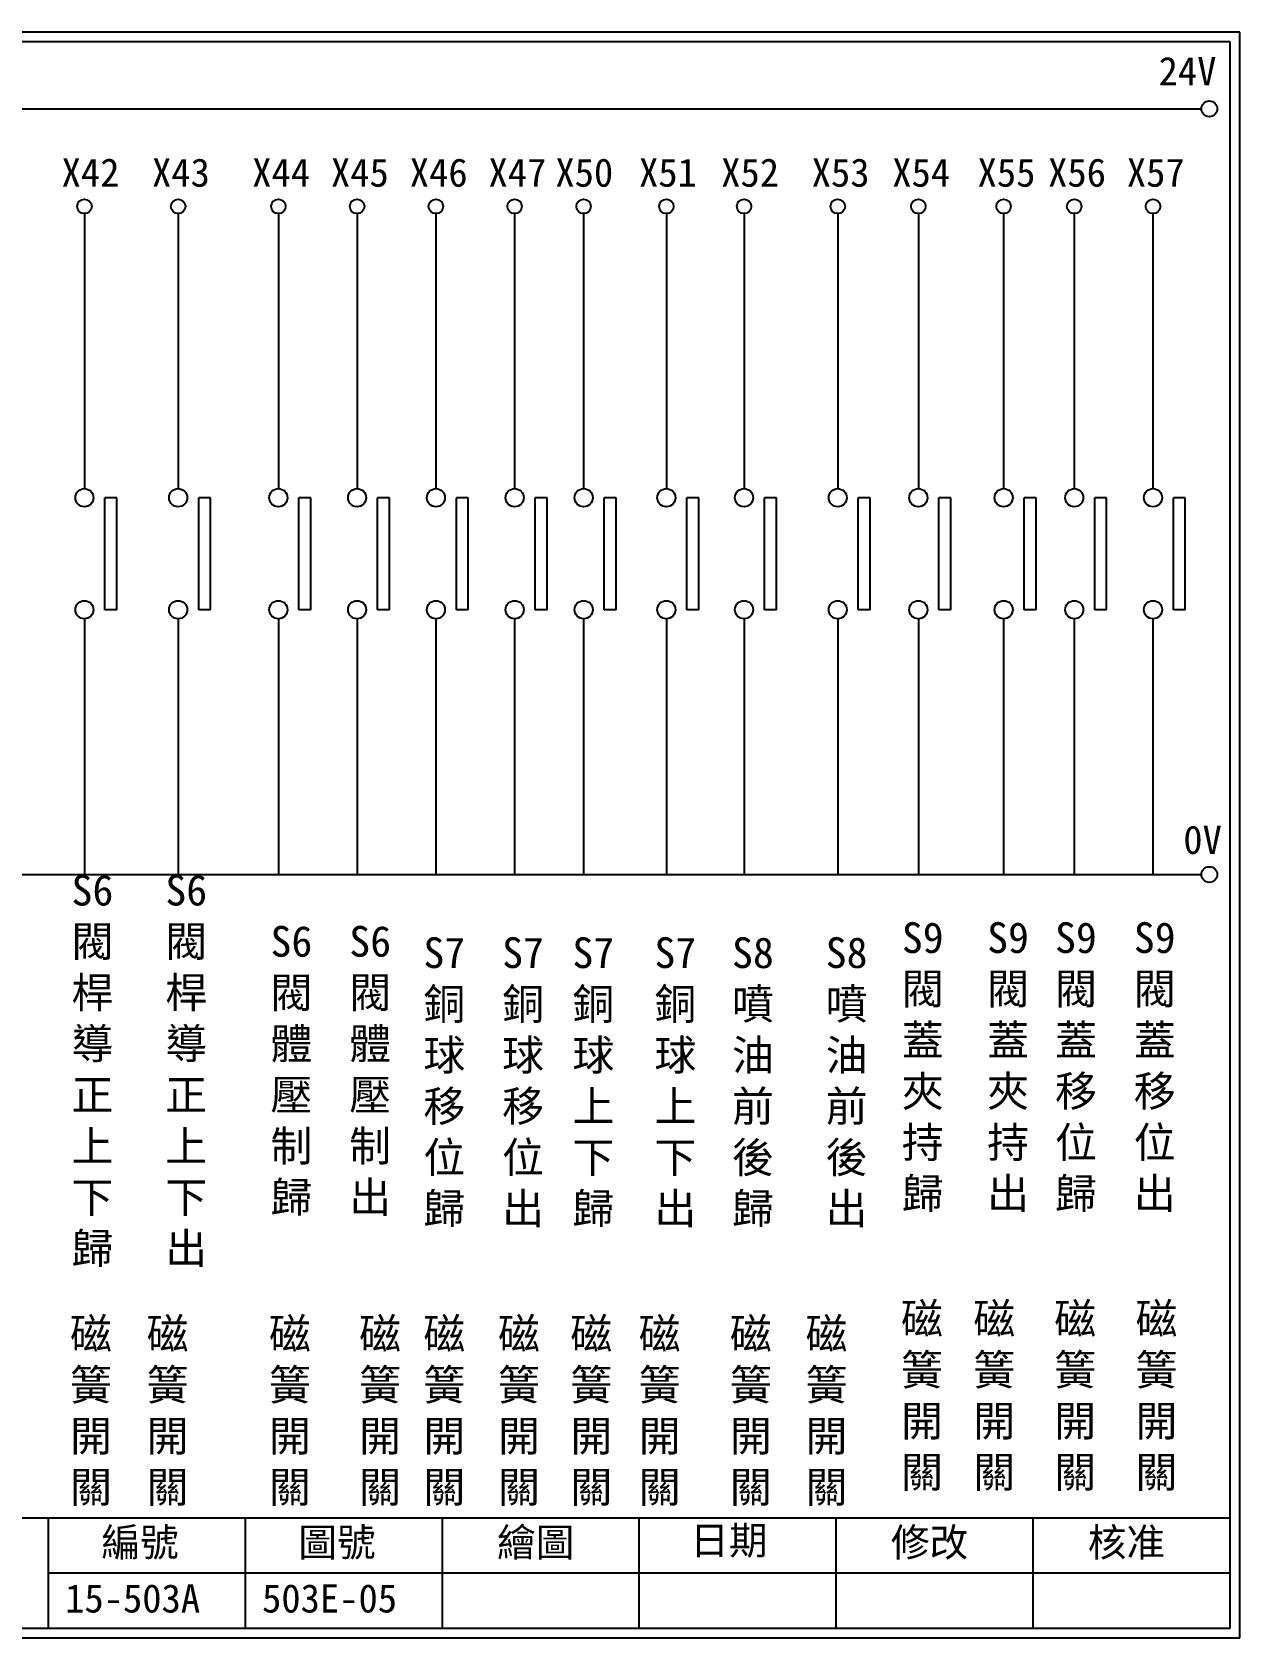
# Model space of a CAD drawing. Extents: x 325 to 612, y 3 to 207.
# Drawn here: x 459 to 612.3, y 3 to 207 of the extents above; entities that cross this region are included whole.
import ezdxf

# ---------------------------------------------------------------- set-up
doc = ezdxf.new("R2010")
doc.units = 0
doc.layers.get('0').update_dxf_attribs({"linetype": 'CONTINUOUS'})
doc.layers.add('圖框層', color=7, linetype='CONTINUOUS')
doc.layers.add('標尺寸層', color=3, linetype='CONTINUOUS')
doc.styles.add('CNS', font='romanc.shx', dxfattribs={"bigfont": 'chineset.shx'})
doc.styles.add('STSL', font='kaiu.ttf')

msp = doc.modelspace()

# ---------------------------------------------------------------- linework, layer by layer
for p, q in [((469.74, 147.83), (468.24, 147.83)), ((481.64, 147.83), (480.14, 147.83)), ((494.36, 147.83), (492.85, 147.83)), ((504.36, 147.83), (502.85, 147.83)), ((514.36, 147.83), (512.85, 147.83)), ((524.36, 147.83), (522.85, 147.83)), ((533.12, 147.83), (531.61, 147.83)), ((543.62, 147.83), (542.12, 147.83)), ((553.48, 147.83), (551.98, 147.83)), ((565.38, 147.83), (563.88, 147.83)), ((575.61, 147.83), (574.11, 147.83)), ((586.44, 147.83), (584.94, 147.83)), ((595.39, 147.83), (593.89, 147.83)), ((605.39, 147.83), (603.89, 147.83)), ((469.74, 133.6), (468.24, 133.6)), ((481.64, 133.6), (480.14, 133.6)), ((494.36, 133.6), (492.85, 133.6)), ((504.36, 133.6), (502.85, 133.6)), ((514.36, 133.6), (512.85, 133.6)), ((524.36, 133.6), (522.85, 133.6)), ((533.12, 133.6), (531.61, 133.6)), ((543.62, 133.6), (542.12, 133.6)), ((553.48, 133.6), (551.98, 133.6)), ((565.38, 133.6), (563.88, 133.6)), ((575.61, 133.6), (574.11, 133.6)), ((586.44, 133.6), (584.94, 133.6)), ((595.39, 133.6), (593.89, 133.6)), ((605.39, 133.6), (603.89, 133.6))]:
    msp.add_line(p, q)
for centre in [(608.44, 197.22), (608.44, 99.96)]:
    msp.add_circle(centre, 1)
at = {"layer": '圖框層', "color": 7}
for p, q in [((612.32, 206.97), (325.32, 206.97)), ((612.32, 3), (612.32, 206.97)), ((611.07, 205.72), (326.57, 205.72)), ((611.07, 4.25), (611.07, 205.72)), ((326.57, 18.25), (611.07, 18.25)), ((461.07, 4.25), (461.07, 18.25)), ((486.07, 4.25), (486.07, 18.25)), ((511.07, 4.25), (511.07, 18.25)), ((536.07, 4.25), (536.07, 18.25)), ((561.07, 4.25), (561.07, 18.25)), ((586.07, 4.25), (586.07, 18.25)), ((461.07, 11.25), (611.07, 11.25)), ((326.57, 4.25), (611.07, 4.25)), ((325.32, 3), (612.32, 3))]:
    msp.add_line(p, q, dxfattribs=at)
at = {"layer": '標尺寸層', "color": 7}
for p, q in [((329.84, 197.22), (607.44, 197.22)), ((465.63, 183.91), (465.63, 148.99)), ((477.53, 183.91), (477.53, 148.99)), ((490.25, 183.91), (490.25, 148.99)), ((500.25, 183.91), (500.25, 148.99)), ((510.25, 183.91), (510.25, 148.99)), ((520.25, 183.91), (520.25, 148.99)), ((529.01, 183.91), (529.01, 148.99)), ((539.51, 183.91), (539.51, 148.99)), ((549.37, 183.91), (549.37, 148.99)), ((561.27, 183.91), (561.27, 148.99)), ((571.5, 183.91), (571.5, 148.99)), ((582.33, 183.91), (582.33, 148.99)), ((591.29, 183.91), (591.29, 148.99)), ((601.29, 183.91), (601.29, 148.99)), ((468.24, 133.6), (468.24, 147.83)), ((469.74, 133.6), (469.74, 147.83)), ((480.14, 133.6), (480.14, 147.83)), ((481.64, 133.6), (481.64, 147.83)), ((492.85, 133.6), (492.85, 147.83)), ((494.36, 133.6), (494.36, 147.83)), ((502.85, 133.6), (502.85, 147.83)), ((504.36, 133.6), (504.36, 147.83)), ((512.85, 133.6), (512.85, 147.83)), ((514.36, 133.6), (514.36, 147.83)), ((522.85, 133.6), (522.85, 147.83)), ((524.36, 133.6), (524.36, 147.83)), ((531.61, 133.6), (531.61, 147.83)), ((533.12, 133.6), (533.12, 147.83)), ((542.12, 133.6), (542.12, 147.83)), ((543.62, 133.6), (543.62, 147.83)), ((551.98, 133.6), (551.98, 147.83)), ((553.48, 133.6), (553.48, 147.83)), ((563.88, 133.6), (563.88, 147.83)), ((565.38, 133.6), (565.38, 147.83)), ((574.11, 133.6), (574.11, 147.83)), ((575.61, 133.6), (575.61, 147.83)), ((584.94, 133.6), (584.94, 147.83)), ((586.44, 133.6), (586.44, 147.83)), ((593.89, 133.6), (593.89, 147.83)), ((595.39, 133.6), (595.39, 147.83)), ((603.89, 133.6), (603.89, 147.83)), ((605.39, 133.6), (605.39, 147.83)), ((465.63, 132.46), (465.63, 99.96)), ((465.63, 132.45), (465.63, 99.96)), ((477.53, 132.46), (477.53, 99.96)), ((477.53, 132.45), (477.53, 99.96)), ((490.25, 132.46), (490.25, 99.96)), ((490.25, 132.45), (490.25, 99.96)), ((500.25, 132.46), (500.25, 99.96)), ((500.25, 132.45), (500.25, 99.96)), ((510.25, 132.46), (510.25, 99.96)), ((510.25, 132.45), (510.25, 99.96)), ((520.25, 132.46), (520.25, 99.96)), ((520.25, 132.45), (520.25, 99.96)), ((529.01, 132.45), (529.01, 99.96)), ((539.51, 132.46), (539.51, 99.96)), ((539.51, 132.45), (539.51, 99.96)), ((549.37, 132.46), (549.37, 99.96)), ((549.37, 132.45), (549.37, 99.96)), ((561.27, 132.46), (561.27, 99.96)), ((561.27, 132.45), (561.27, 99.96)), ((571.5, 132.46), (571.5, 99.96)), ((571.5, 132.45), (571.5, 99.96)), ((582.33, 132.46), (582.33, 99.96)), ((582.33, 132.45), (582.33, 99.96)), ((591.29, 132.46), (591.29, 99.96)), ((591.29, 132.45), (591.29, 99.96)), ((601.29, 132.46), (601.29, 99.96)), ((601.29, 132.45), (601.29, 99.96)), ((330.05, 99.96), (607.44, 99.96))]:
    msp.add_line(p, q, dxfattribs=at)
for centre, radius in [((465.63, 184.83), 0.92), ((477.53, 184.83), 0.92), ((490.25, 184.83), 0.92), ((500.25, 184.83), 0.92), ((510.25, 184.83), 0.92), ((520.25, 184.83), 0.92), ((529.01, 184.83), 0.92), ((539.51, 184.83), 0.92), ((549.37, 184.83), 0.92), ((561.27, 184.83), 0.92), ((571.5, 184.83), 0.92), ((582.33, 184.83), 0.92), ((591.29, 184.83), 0.92), ((601.29, 184.83), 0.92), ((465.63, 147.83), 1.15), ((477.53, 147.83), 1.15), ((490.25, 147.83), 1.15), ((500.25, 147.83), 1.15), ((510.25, 147.83), 1.15), ((520.25, 147.83), 1.15), ((529.01, 147.83), 1.15), ((539.51, 147.83), 1.15), ((549.37, 147.83), 1.15), ((561.27, 147.83), 1.15), ((571.5, 147.83), 1.15), ((582.33, 147.83), 1.15), ((591.29, 147.83), 1.15), ((601.29, 147.83), 1.15), ((465.63, 133.6), 1.15), ((477.53, 133.6), 1.15), ((490.25, 133.6), 1.15), ((500.25, 133.6), 1.15), ((510.25, 133.6), 1.15), ((520.25, 133.6), 1.15), ((529.01, 133.6), 1.15), ((539.51, 133.6), 1.15), ((549.37, 133.6), 1.15), ((561.27, 133.6), 1.15), ((571.5, 133.6), 1.15), ((582.33, 133.6), 1.15), ((591.29, 133.6), 1.15), ((601.29, 133.6), 1.15)]:
    msp.add_circle(centre, radius, dxfattribs=at)

# ---------------------------------------------------------------- texts
at = {"layer": '圖框層', "color": 4, "style": 'STSL'}
for s, p in [('24V', (602, 200.22)), ('X42', (462.73, 187.33)), ('X43', (474.21, 187.33)), ('X44', (486.93, 187.33)), ('X45', (496.93, 187.33)), ('X46', (506.93, 187.33)), ('X47', (516.93, 187.33)), ('X50', (525.42, 187.33)), ('X51', (536.04, 187.33)), ('X52', (546.47, 187.33)), ('X53', (557.96, 187.33)), ('X54', (568.19, 187.33)), ('X55', (579.02, 187.33)), ('X56', (587.97, 187.33)), ('X57', (597.97, 187.33)), ('0V', (605.14, 102.58)), ('編號', (467.78, 13.34)), ('圖號', (492.78, 13.34)), ('繪圖', (518.01, 13.34)), ('日期', (542.54, 13.59)), ('修改', (568.01, 13.34)), ('核准', (593.01, 13.34)), ('15-503A', (463.18, 6.22)), ('503E-05', (488.18, 6.22))]:
    msp.add_text(s, height=3.6, dxfattribs=at).set_placement(p)
at = {"layer": '標尺寸層', "color": 7, "char_height": 3.9, "width": 4.9608, "attachment_point": 5, "style": 'CNS'}
for s, insert in [('{\\fDFKai-SB|b0|i0|c136|p65;S6閥桿導正上下歸}', (466.65, 75.02)), ('{\\fDFKai-SB|b0|i0|c136|p65;S6閥桿導正上下出}', (478.56, 75.02)), ('{\\fDFKai-SB|b0|i0|c136|p65;S9\\P閥蓋夾持歸}', (572.06, 75.49)), ('{\\fDFKai-SB|b0|i0|c136|p65;S9\\P閥蓋夾持出}', (582.89, 75.49)), ('{\\fDFKai-SB|b0|i0|c136|p65;S9閥蓋移位歸}', (591.51, 75.49)), ('{\\fDFKai-SB|b0|i0|c136|p65;S9閥蓋移位出}', (601.51, 75.49)), ('{\\fDFKai-SB|b0|i0|c136|p65;S6閥體壓制歸}', (491.91, 75.02)), ('{\\fDFKai-SB|b0|i0|c136|p65;S6閥體壓制出}', (501.91, 75.02)), ('{\\fDFKai-SB|b0|i0|c136|p65;S7\\P銅球移位歸}', (511.32, 73.58)), ('{\\fDFKai-SB|b0|i0|c136|p65;S7\\P銅球移位出}', (521.32, 73.58)), ('{\\fDFKai-SB|b0|i0|c136|p65;S7銅球上下歸}', (530.24, 73.58)), ('{\\fDFKai-SB|b0|i0|c136|p65;S7銅球上下出}', (540.65, 73.58)), ('{\\fDFKai-SB|b0|i0|c136|p65;S8噴油前後歸}', (550.5, 73.58)), ('{\\fDFKai-SB|b0|i0|c136|p65;S8噴油前後出}', (562.39, 73.58)), ('{\\fDFKai-SB|b0|i0|c136|p65;磁簧開關}', (571.96, 33.59)), ('{\\fDFKai-SB|b0|i0|c136|p65;磁簧開關}', (581.14, 33.59)), ('{\\fDFKai-SB|b0|i0|c136|p65;磁簧開關}', (591.41, 33.59)), ('{\\fDFKai-SB|b0|i0|c136|p65;磁簧開關}', (601.73, 33.59)), ('{\\fDFKai-SB|b0|i0|c136|p65;磁簧開關}', (466.46, 31.68)), ('{\\fDFKai-SB|b0|i0|c136|p65;磁簧開關}', (476.19, 31.68)), ('{\\fDFKai-SB|b0|i0|c136|p65;磁簧開關}', (491.72, 31.68)), ('{\\fDFKai-SB|b0|i0|c136|p65;磁簧開關}', (503.16, 31.68)), ('{\\fDFKai-SB|b0|i0|c136|p65;磁簧開關}', (511.32, 31.68)), ('{\\fDFKai-SB|b0|i0|c136|p65;磁簧開關}', (520.8, 31.68)), ('{\\fDFKai-SB|b0|i0|c136|p65;磁簧開關}', (529.98, 31.68)), ('{\\fDFKai-SB|b0|i0|c136|p65;磁簧開關}', (538.66, 31.68)), ('{\\fDFKai-SB|b0|i0|c136|p65;磁簧開關}', (550.23, 31.68)), ('{\\fDFKai-SB|b0|i0|c136|p65;磁簧開關}', (559.84, 31.68))]:
    msp.add_mtext(s, dxfattribs=dict(at, insert=insert))

doc.saveas('drawing.dxf')
